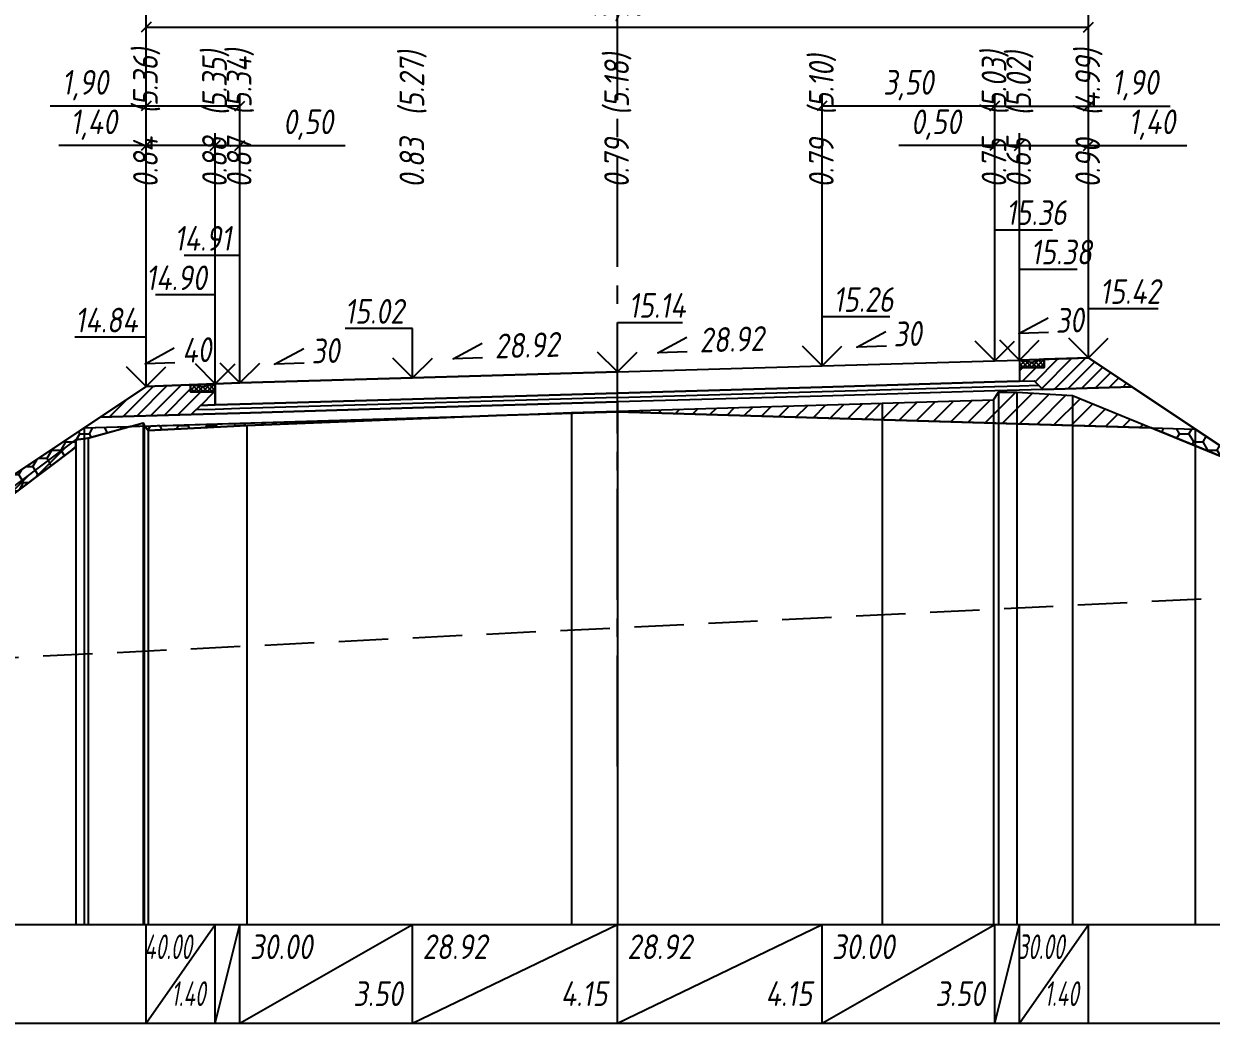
# Model space of a CAD drawing. Extents: x -717 to 1451, y -133302 to 233.
# Drawn here: x 142.9 to 263.2, y -98210 to -98108.7 of the extents above; entities that cross this region are included whole.
import ezdxf
from ezdxf.enums import TextEntityAlignment as Align

# ---------------------------------------------------------------- set-up
doc = ezdxf.new("R2010")
doc.units = 0
doc.linetypes.add('осевая2', pattern=[1.125, 0.75, -0.125, 0.125, -0.125])
doc.linetypes.add('штриховая', pattern=[0.75, 0.5, -0.25])
for name, color, linetype in [('Интерполированный поперечник', 2, 'Continuous'), ('Код_514', 1, 'Continuous'), ('Контур_0', 7, 'Continuous'), ('Контур_2521', 7, 'Continuous'), ('Контур_2564', 7, 'Continuous'), ('Контур_2660', 7, 'Continuous'), ('Контур_2665', 7, 'Continuous'), ('Контур_400', 7, 'Continuous'), ('Контур_508', 7, 'Continuous'), ('Контур_512', 7, 'Continuous'), ('Контур_513', 7, 'Continuous'), ('Контур_818', 7, 'Continuous'), ('Красный поперечник', 1, 'Continuous'), ('Объём_2501', 7, 'Continuous'), ('Объём_2564', 7, 'Continuous'), ('Объём_2650', 7, 'Continuous'), ('Объём_2660', 7, 'Continuous'), ('Объём_2661', 7, 'Continuous'), ('Объём_2665', 7, 'Continuous'), ('Объём_2666', 7, 'Continuous'), ('Ось', 1, 'осевая2'), ('Откосы', 7, 'Continuous'), ('Отметки покрытия', 7, 'Continuous'), ('Рабочие отметки', 7, 'Continuous'), ('Рабочие отметки доп.', 7, 'Continuous'), ('Таблица', 7, 'Continuous'), ('Уклоны проезжей части', 7, 'Continuous'), ('Черный поперечник', 3, 'Continuous')]:
    doc.layers.add(name, color=color, linetype=linetype)
for name, color, linetype, true_color in [('Контур_2540', 2, 'Continuous', 0xffff00), ('Контур_2560', 2, 'Continuous', 0xffff00), ('Контур_2561', 7, 'Continuous', 0xff8040), ('Контур_2562', 3, 'Continuous', 0x00ff00), ('Контур_2563', 7, 'Continuous', 0xff8000), ('Контур_2570', 7, 'Continuous', 0x80ff00), ('Контур_2736', 4, 'Continuous', 0x00ffff), ('Контур_402', 7, 'Continuous', 0xff6464), ('Контур_703', 4, 'Continuous', 0x00ffff), ('Объём_2500', 7, 'Continuous', 0xc0c0c0), ('Объём_2520', 7, 'Continuous', 0x80ffff), ('Объём_2540', 2, 'Continuous', 0xffff00), ('Объём_2560', 2, 'Continuous', 0xffff00), ('Объём_2561', 7, 'Continuous', 0xff8040), ('Объём_2562', 3, 'Continuous', 0x00ff00), ('Объём_2563', 7, 'Continuous', 0xff8000), ('Объём_2570', 7, 'Continuous', 0x80ff00), ('Объём_2580', 3, 'Continuous', 0x00ff00), ('Объём_2600', 7, 'Continuous', 0x808000)]:
    doc.layers.add(name, color=color, linetype=linetype, true_color=true_color)
doc.styles.get("Standard").update_dxf_attribs({"font": 'txt', "height": 2.5})
doc.styles.add('М', font='romand.shx', dxfattribs={"width": 0.8, "oblique": 10, "height": 2.5})
doc.dimstyles.new('ISO-25', dxfattribs={"dimtxt": 2.5, "dimasz": 2.5, "dimexe": 1.25, "dimexo": 0.625, "dimtad": 1, "dimtxsty": 'Standard', "dimcen": 2.5, "dimadec": 0, "dimazin": 0, "dimtfac": 1, "dimtmove": 0, "dimatfit": 3, "dimfxl": 1, "dimarcsym": 0})

# ---------------------------------------------------------------- blocks, each defined once
blk = doc.blocks.new('_Oblique')
at = {"color": 0, "linetype": 'ByBlock', "lineweight": -2}
blk.add_line((-0.5, -0.5), (0.5, 0.5), dxfattribs=at)
blk = doc.blocks.new('*D1954')
at = {"color": 0, "lineweight": -2, "transparency": 16777216}
for p, q in [((243.8, -98142.23), (243.8, -98119.8)), ((250.8, -98142.02), (250.8, -98119.8)), ((243.8, -98121.05), (250.8, -98121.05)), ((250.8, -98121.05), (260.77, -98121.05))]:
    blk.add_line(p, q, dxfattribs=at)
at = {"layer": 'Defpoints', "color": 0, "transparency": 16777216}
for p in [(250.8, -98121.05), (243.8, -98142.85), (250.8, -98142.64)]:
    blk.add_point(p, dxfattribs=at)
at = {"color": 0, "lineweight": -2, "transparency": 16777216, "rotation": 180}
blk.add_blockref('_Oblique', (243.8, -98121.05), dxfattribs=at)
at = {"color": 0, "lineweight": -2, "transparency": 16777216}
blk.add_blockref('_Oblique', (250.8, -98121.05), dxfattribs=at)
at = {"color": 0, "transparency": 16777216, "insert": (257.23, -98118.94), "char_height": 2.5, "width": 8.75, "attachment_point": 5, "style": 'М'}
blk.add_mtext('1,40', dxfattribs=at)
blk = doc.blocks.new('*D1955')
at = {"color": 0, "lineweight": -2, "transparency": 16777216}
for p, q in [((155.3, -98144.91), (155.3, -98119.8)), ((162.3, -98144.63), (162.3, -98119.8)), ((155.3, -98121.05), (146.45, -98121.05)), ((162.3, -98121.05), (155.3, -98121.05))]:
    blk.add_line(p, q, dxfattribs=at)
at = {"layer": 'Defpoints', "color": 0, "transparency": 16777216}
for p in [(162.3, -98121.05), (155.3, -98145.53), (162.3, -98145.25)]:
    blk.add_point(p, dxfattribs=at)
at = {"color": 0, "lineweight": -2, "transparency": 16777216, "rotation": 180}
blk.add_blockref('_Oblique', (155.3, -98121.05), dxfattribs=at)
at = {"color": 0, "lineweight": -2, "transparency": 16777216}
blk.add_blockref('_Oblique', (162.3, -98121.05), dxfattribs=at)
at = {"color": 0, "transparency": 16777216, "insert": (149.99, -98118.94), "char_height": 2.5, "width": 8.75, "attachment_point": 5, "style": 'М'}
blk.add_mtext('1,40', dxfattribs=at)
blk = doc.blocks.new('*D1956')
at = {"color": 0, "lineweight": -2, "transparency": 16777216}
for p, q in [((241.3, -98142.3), (241.3, -98119.8)), ((243.8, -98142.23), (243.8, -98119.8)), ((241.3, -98121.05), (231.58, -98121.05)), ((243.8, -98121.05), (241.3, -98121.05))]:
    blk.add_line(p, q, dxfattribs=at)
at = {"layer": 'Defpoints', "color": 0, "transparency": 16777216}
for p in [(243.8, -98121.05), (241.3, -98142.93), (243.8, -98142.85)]:
    blk.add_point(p, dxfattribs=at)
at = {"color": 0, "lineweight": -2, "transparency": 16777216, "rotation": 180}
blk.add_blockref('_Oblique', (241.3, -98121.05), dxfattribs=at)
at = {"color": 0, "lineweight": -2, "transparency": 16777216}
blk.add_blockref('_Oblique', (243.8, -98121.05), dxfattribs=at)
at = {"color": 0, "transparency": 16777216, "insert": (235.35, -98118.94), "char_height": 2.5, "width": 9.1667, "attachment_point": 5, "style": 'М'}
blk.add_mtext('0,50', dxfattribs=at)
blk = doc.blocks.new('*D1957')
at = {"color": 0, "lineweight": -2, "transparency": 16777216}
for p, q in [((162.3, -98144.63), (162.3, -98119.8)), ((164.8, -98144.55), (164.8, -98119.8)), ((162.3, -98121.05), (164.8, -98121.05)), ((164.8, -98121.05), (175.48, -98121.05))]:
    blk.add_line(p, q, dxfattribs=at)
at = {"layer": 'Defpoints', "color": 0, "transparency": 16777216}
for p in [(164.8, -98121.05), (162.3, -98145.25), (164.8, -98145.18)]:
    blk.add_point(p, dxfattribs=at)
at = {"color": 0, "lineweight": -2, "transparency": 16777216, "rotation": 180}
blk.add_blockref('_Oblique', (162.3, -98121.05), dxfattribs=at)
at = {"color": 0, "lineweight": -2, "transparency": 16777216}
blk.add_blockref('_Oblique', (164.8, -98121.05), dxfattribs=at)
at = {"color": 0, "transparency": 16777216, "insert": (171.72, -98118.94), "char_height": 2.5, "width": 9.1667, "attachment_point": 5, "style": 'М'}
blk.add_mtext('0,50', dxfattribs=at)
blk = doc.blocks.new('*D1958')
at = {"color": 0, "lineweight": -2, "transparency": 16777216}
for p, q in [((223.8, -98142.83), (223.8, -98115.8)), ((241.3, -98142.3), (241.3, -98115.8)), ((241.3, -98117.05), (223.8, -98117.05))]:
    blk.add_line(p, q, dxfattribs=at)
at = {"layer": 'Defpoints', "color": 0, "transparency": 16777216}
for p in [(223.8, -98117.05), (223.8, -98143.45), (241.3, -98142.93)]:
    blk.add_point(p, dxfattribs=at)
at = {"color": 0, "lineweight": -2, "transparency": 16777216, "rotation": 180}
blk.add_blockref('_Oblique', (223.8, -98117.05), dxfattribs=at)
at = {"color": 0, "lineweight": -2, "transparency": 16777216}
blk.add_blockref('_Oblique', (241.3, -98117.05), dxfattribs=at)
at = {"color": 0, "transparency": 16777216, "insert": (232.55, -98114.94), "char_height": 2.5, "width": 9.5833, "attachment_point": 5, "style": 'М'}
blk.add_mtext('3,50', dxfattribs=at)
blk = doc.blocks.new('*D1959')
at = {"color": 0, "lineweight": -2, "transparency": 16777216}
for p, q in [((241.3, -98142.3), (241.3, -98115.8)), ((250.8, -98142.02), (250.8, -98115.8)), ((241.3, -98117.05), (250.8, -98117.05)), ((250.8, -98117.05), (259.08, -98117.05))]:
    blk.add_line(p, q, dxfattribs=at)
at = {"layer": 'Defpoints', "color": 0, "transparency": 16777216}
for p in [(241.3, -98117.05), (241.3, -98142.93), (250.8, -98142.64)]:
    blk.add_point(p, dxfattribs=at)
at = {"color": 0, "lineweight": -2, "transparency": 16777216, "rotation": 180}
blk.add_blockref('_Oblique', (241.3, -98117.05), dxfattribs=at)
at = {"color": 0, "lineweight": -2, "transparency": 16777216}
blk.add_blockref('_Oblique', (250.8, -98117.05), dxfattribs=at)
at = {"color": 0, "transparency": 16777216, "insert": (255.54, -98114.94), "char_height": 2.5, "width": 8.75, "attachment_point": 5, "style": 'М'}
blk.add_mtext('1,90', dxfattribs=at)
blk = doc.blocks.new('*D1960')
at = {"color": 0, "lineweight": -2, "transparency": 16777216}
for p, q in [((155.3, -98144.91), (155.3, -98115.8)), ((164.8, -98144.55), (164.8, -98115.8)), ((155.3, -98117.05), (145.57, -98117.05)), ((164.8, -98117.05), (155.3, -98117.05))]:
    blk.add_line(p, q, dxfattribs=at)
at = {"layer": 'Defpoints', "color": 0, "transparency": 16777216}
for p in [(164.8, -98117.05), (155.3, -98145.53), (164.8, -98145.18)]:
    blk.add_point(p, dxfattribs=at)
at = {"color": 0, "lineweight": -2, "transparency": 16777216, "rotation": 180}
blk.add_blockref('_Oblique', (155.3, -98117.05), dxfattribs=at)
at = {"color": 0, "lineweight": -2, "transparency": 16777216}
blk.add_blockref('_Oblique', (164.8, -98117.05), dxfattribs=at)
at = {"color": 0, "transparency": 16777216, "insert": (149.11, -98114.94), "char_height": 2.5, "width": 8.75, "attachment_point": 5, "style": 'М'}
blk.add_mtext('1,90', dxfattribs=at)
blk = doc.blocks.new('*D1961')
at = {"color": 0, "lineweight": -2, "transparency": 16777216}
for p, q in [((155.3, -98144.91), (155.3, -98107.8)), ((250.8, -98142.02), (250.8, -98107.8)), ((155.3, -98109.05), (250.8, -98109.05))]:
    blk.add_line(p, q, dxfattribs=at)
at = {"layer": 'Defpoints', "color": 0, "transparency": 16777216}
for p in [(250.8, -98109.05), (250.8, -98142.64), (155.3, -98145.53)]:
    blk.add_point(p, dxfattribs=at)
at = {"color": 0, "lineweight": -2, "transparency": 16777216, "rotation": 180}
blk.add_blockref('_Oblique', (155.3, -98109.05), dxfattribs=at)
at = {"color": 0, "lineweight": -2, "transparency": 16777216}
blk.add_blockref('_Oblique', (250.8, -98109.05), dxfattribs=at)
at = {"color": 0, "transparency": 16777216, "insert": (203.05, -98106.94), "char_height": 2.5, "width": 10.4167, "attachment_point": 5, "style": 'М'}
blk.add_mtext('19,10', dxfattribs=at)

msp = doc.modelspace()

# ---------------------------------------------------------------- hatches: boundary and pattern name
h = msp.add_hatch()
h.set_pattern_fill('ANSI37', color=256, scale=0.1)
h.set_pattern_definition([(45, (245.05456, -98143.0398), (-0.22451, 0.22451), []), (135, (245.05456, -98143.0398), (-0.22451, -0.22451), [])])
h.paths.add_polyline_path([(243.805, -98142.79), (243.805, -98143.543), (246.31, -98143.543), (246.304, -98142.714), (245.047, -98143.04)])
h = msp.add_hatch()
h.set_pattern_fill('ANSI37', color=256, scale=0.1)
h.set_pattern_definition([(45, (161.05393, -98145.51514), (-0.22451, 0.22451), []), (135, (161.05393, -98145.51514), (-0.22451, -0.22451), [])])
h.paths.add_polyline_path([(159.804, -98145.29), (159.804, -98146.018), (162.304, -98146.018), (162.304, -98145.19), (161.046, -98145.515)])
at = {"transparency": 33554681}
h = msp.add_hatch(dxfattribs=at)
h.set_pattern_fill('ANGLE', color=256)
h.set_pattern_definition([(0, (0, 0), (0, 6.985), [5.08, -1.905]), (90, (0, 0), (-6.985, 4e-16), [5.08, -1.905])])
h.paths.add_polyline_path([(203.054, -98148.04), (190.806, -98148.407), (198.4, -98148.1), (203.054, -98147.961)])
at = {"layer": 'Объём_2563'}
h = msp.add_hatch(dxfattribs=at)
h.set_pattern_fill('ANSI31', color=256, scale=0.3)
h.paths.add_polyline_path([(245.304, -98144.895), (246.178, -98145.768), (255.182, -98145.498), (250.804, -98142.58), (246.304, -98142.714), (246.31, -98143.543), (243.805, -98143.543), (243.804, -98144.94)])
h = msp.add_hatch(dxfattribs=at)
h.set_pattern_fill('ANSI31', color=256, scale=0.3)
h.paths.add_polyline_path([(160.804, -98147.385), (162.304, -98147.34), (162.304, -98146.018), (159.804, -98146.018), (159.804, -98145.29), (155.304, -98145.47), (150.623, -98148.59), (159.876, -98148.313)])
at = {"layer": 'Объём_2570'}
h = msp.add_hatch(dxfattribs=at)
h.set_pattern_fill('ANSI31', color=256, scale=0.2)
h.paths.add_polyline_path([(148.167, -98151.618), (139.12, -98158.407), (114.885, -98174.995), (107.558, -98175.497), (105, -98175.554), (105, -98174.804), (107.558, -98174.747), (114.885, -98174.245), (139.12, -98157.657), (148.167, -98150.868)])
at = {"layer": 'Объём_2600'}
h = msp.add_hatch(dxfattribs=at)
h.set_pattern_fill('ANSI31', color=6, scale=0.4)
h.paths.add_polyline_path([(243.554, -98146.048), (249.191, -98146.401), (257.174, -98149.663), (203.054, -98148.04), (203.054, -98147.961), (229.9, -98147.157), (241.177, -98146.811), (241.677, -98146.061)])
h = msp.add_hatch(dxfattribs=at)
h.set_pattern_fill('HONEY', color=5, scale=0.3)
h.paths.add_polyline_path([(152.662, -98149.816), (149.419, -98150.719), (148.167, -98150.868), (148.167, -98151.618), (139.12, -98158.407), (114.885, -98174.995), (111.826, -98175.205), (111.826, -98174.455), (149.017, -98149.661), (153.726, -98149.519)])
h.paths.add_polyline_path([(165.485, -98149.431), (155.485, -98149.936), (155.187, -98149.476), (190.806, -98148.407)])
h = msp.add_hatch(dxfattribs=at)
h.set_pattern_fill('ANSI31', color=6, scale=0.4)
h.paths.add_polyline_path([(155.101, -98149.342), (155.187, -98149.476), (153.726, -98149.519), (154.985, -98149.169)])
h = msp.add_hatch(dxfattribs=at)
h.set_pattern_fill('HONEY', color=5, scale=0.3)
h.paths.add_polyline_path([(264.921, -98152.829), (257.174, -98149.663), (261.63, -98149.797), (268.696, -98154.508)])

# ---------------------------------------------------------------- linework, layer by layer
for points in [[(243.805, -98142.79), (243.805, -98143.543), (246.31, -98143.543), (246.304, -98142.714), (245.047, -98143.04), (243.805, -98142.79)], [(159.804, -98145.29), (159.804, -98146.018), (162.304, -98146.018), (162.304, -98145.19), (161.046, -98145.515), (159.804, -98145.29)]]:
    msp.add_lwpolyline(points)
at = {"layer": 'Интерполированный поперечник', "linetype": 'штриховая', "ltscale": 10, "flags": 128}
msp.add_lwpolyline([(114.897, -98174.26), (293.304, -98165.456)], dxfattribs=at)
at = {"layer": 'Код_514'}
for p, q in [((155.304, -98210), (155.304, -98200)), ((155.304, -98210), (162.304, -98200)), ((162.304, -98210), (162.304, -98200)), ((162.304, -98210), (164.804, -98200)), ((164.804, -98210), (164.804, -98200)), ((164.804, -98210), (182.304, -98200)), ((182.304, -98210), (182.304, -98200)), ((182.304, -98210), (203.054, -98200)), ((203.054, -98210), (203.054, -98200)), ((203.054, -98210), (223.804, -98200)), ((223.804, -98210), (223.804, -98200)), ((223.804, -98210), (241.304, -98200)), ((241.304, -98210), (241.304, -98200)), ((241.304, -98210), (243.804, -98200)), ((243.804, -98210), (243.804, -98200)), ((243.804, -98210), (250.804, -98200)), ((250.804, -98210), (250.804, -98200))]:
    msp.add_line(p, q, dxfattribs=at)
at = {"layer": 'Контур_0', "flags": 128}
for points in [[(203.054, -98143.99), (223.804, -98143.39), (241.304, -98142.865), (241.304, -98142.865), (241.304, -98142.865), (241.304, -98142.865), (241.304, -98142.865), (241.304, -98142.865), (243.804, -98142.79), (243.804, -98144.94), (241.304, -98145.015), (241.304, -98145.015), (241.304, -98145.015), (241.304, -98145.015), (241.304, -98145.015), (241.304, -98145.015), (223.804, -98145.54), (203.054, -98146.14), (203.054, -98143.99)], [(250.804, -98142.58), (250.804, -98142.58)], [(250.804, -98142.58), (285.683, -98165.832), (285.683, -98165.832), (285.683, -98165.832), (285.683, -98165.832), (285.683, -98165.832), (285.683, -98165.832), (285.683, -98165.832), (285.683, -98165.832), (285.683, -98165.832), (285.683, -98165.832), (285.683, -98165.832), (285.683, -98165.832), (285.683, -98165.832), (285.683, -98165.832), (285.683, -98165.832)], [(250.804, -98142.58), (285.683, -98165.832)], [(203.054, -98143.99), (182.304, -98144.59), (164.804, -98145.115), (164.804, -98145.115), (164.804, -98145.115), (164.804, -98145.115), (164.804, -98145.115), (162.304, -98145.19), (162.304, -98147.34), (164.804, -98147.265), (164.804, -98147.265), (164.804, -98147.265), (164.804, -98147.265), (164.804, -98147.265), (164.804, -98147.265), (182.304, -98146.74), (203.054, -98146.14), (203.054, -98143.99)], [(155.304, -98145.47), (111.826, -98174.455), (111.826, -98174.455), (111.826, -98174.455), (111.826, -98174.455), (111.826, -98174.455), (111.826, -98174.455), (111.826, -98174.455), (111.826, -98174.455), (111.826, -98174.455), (111.826, -98174.455), (111.826, -98174.455), (111.826, -98174.455), (111.826, -98174.455), (111.826, -98174.455), (109.151, -98176.238)], [(155.304, -98145.47), (111.826, -98174.455)], [(155.304, -98145.47), (155.304, -98145.47)], [(203.054, -98146.14), (223.804, -98145.54), (241.304, -98145.015), (241.304, -98145.015), (241.304, -98145.015), (241.304, -98145.015), (241.304, -98145.015), (241.304, -98145.015), (243.804, -98144.94), (245.304, -98144.895), (246.178, -98145.768), (243.804, -98145.84), (241.304, -98145.915), (241.304, -98145.915), (241.304, -98145.915), (241.304, -98145.915), (241.304, -98145.915), (241.304, -98145.915), (223.804, -98146.44), (203.054, -98147.04), (203.054, -98146.14)], [(243.804, -98144.94), (245.304, -98144.895), (246.178, -98145.768), (255.182, -98145.498)], [(203.054, -98146.14), (182.304, -98146.74), (164.804, -98147.265), (164.804, -98147.265), (164.804, -98147.265), (164.804, -98147.265), (164.804, -98147.265), (164.804, -98147.265), (162.304, -98147.34), (160.804, -98147.385), (159.876, -98148.313), (162.304, -98148.24), (164.804, -98148.165), (164.804, -98148.165), (164.804, -98148.165), (164.804, -98148.165), (164.804, -98148.165), (164.804, -98148.165), (182.304, -98147.64), (203.054, -98147.04), (203.054, -98146.14)], [(150.623, -98148.59), (159.876, -98148.313), (160.804, -98147.385), (162.304, -98147.34)]]:
    msp.add_lwpolyline(points, dxfattribs=at)
at = {"layer": 'Контур_2521', "color": 250, "flags": 128}
for points in [[(203.054, -98146.59), (223.804, -98145.99), (241.304, -98145.465), (241.304, -98145.465), (241.304, -98145.465), (241.304, -98145.465), (241.304, -98145.465), (241.304, -98145.465), (243.804, -98145.39), (245.741, -98145.332)], [(203.054, -98146.59), (182.304, -98147.19), (164.804, -98147.715), (164.804, -98147.715), (164.804, -98147.715), (164.804, -98147.715), (164.804, -98147.715), (164.804, -98147.715), (162.304, -98147.79), (160.34, -98147.849)]]:
    msp.add_lwpolyline(points, dxfattribs=at)
at = {"layer": 'Контур_2540', "flags": 128}
for points in [[(203.054, -98148.04), (261.63, -98149.797), (255.182, -98145.498), (246.178, -98145.768), (243.804, -98145.84), (241.304, -98145.915), (223.804, -98146.44), (203.054, -98147.04), (203.054, -98148.04)], [(182.304, -98147.64), (164.804, -98148.165), (162.304, -98148.24), (159.876, -98148.313), (150.623, -98148.59), (149.017, -98149.661), (203.054, -98148.04), (203.054, -98147.04), (182.304, -98147.64)]]:
    msp.add_lwpolyline(points, dxfattribs=at)
at = {"layer": 'Контур_2560', "flags": 128}
for points in [[(243.804, -98142.79), (250.804, -98142.58), (250.804, -98142.58), (250.804, -98142.58)], [(155.304, -98145.47), (155.304, -98145.47), (155.304, -98145.47), (162.304, -98145.19)]]:
    msp.add_lwpolyline(points, dxfattribs=at)
at = {"layer": 'Контур_2561', "flags": 128}
for points in [[(243.804, -98142.79), (243.804, -98142.79), (250.804, -98142.58), (250.804, -98142.58), (243.804, -98142.79)], [(162.304, -98145.19), (162.304, -98145.19), (155.304, -98145.47), (155.304, -98145.47), (162.304, -98145.19)]]:
    msp.add_lwpolyline(points, dxfattribs=at)
at = {"layer": 'Контур_2562', "flags": 128}
for points in [[(250.804, -98142.58), (250.804, -98142.58), (250.804, -98142.58), (250.804, -98142.58), (250.804, -98142.58)], [(155.304, -98145.47), (155.304, -98145.47), (155.304, -98145.47), (155.304, -98145.47), (155.304, -98145.47)]]:
    msp.add_lwpolyline(points, dxfattribs=at)
at = {"layer": 'Контур_2563', "flags": 128}
for points in [[(245.304, -98144.895), (246.178, -98145.768), (255.182, -98145.498), (250.804, -98142.58), (243.804, -98142.79), (243.804, -98144.94), (245.304, -98144.895)], [(160.804, -98147.385), (162.304, -98147.34), (162.304, -98145.19), (155.304, -98145.47), (150.623, -98148.59), (159.876, -98148.313), (160.804, -98147.385)]]:
    msp.add_lwpolyline(points, dxfattribs=at)
at = {"layer": 'Контур_2564', "flags": 128}
for points in [[(243.804, -98142.79), (250.804, -98142.58)], [(155.304, -98145.47), (162.304, -98145.19)]]:
    msp.add_lwpolyline(points, dxfattribs=at)
at = {"layer": 'Контур_2570', "flags": 128}
msp.add_lwpolyline([(139.12, -98158.407), (148.167, -98151.618), (148.167, -98150.868), (149.419, -98150.719), (154.985, -98149.169), (155.101, -98149.342), (155.485, -98149.936), (165.485, -98149.431), (198.4, -98148.1), (203.054, -98147.961), (229.9, -98147.157), (241.177, -98146.811), (241.677, -98146.061), (243.554, -98146.048), (249.191, -98146.401), (264.921, -98152.829)], dxfattribs=at)
at = {"layer": 'Контур_2660', "flags": 128}
for points in [[(149.017, -98149.661), (203.054, -98148.04)], [(203.054, -98148.04), (261.63, -98149.797)]]:
    msp.add_lwpolyline(points, dxfattribs=at)
at = {"layer": 'Контур_2665', "flags": 128}
for points in [[(250.804, -98142.58), (250.804, -98142.58)], [(155.304, -98145.47), (155.304, -98145.47)]]:
    msp.add_lwpolyline(points, dxfattribs=at)
at = {"layer": 'Контур_2736', "flags": 128}
for points in [[(250.804, -98142.58), (285.683, -98165.832)], [(155.304, -98145.47), (111.826, -98174.455)]]:
    msp.add_lwpolyline(points, dxfattribs=at)
at = {"layer": 'Контур_400', "flags": 128}
for points in [[(203.054, -98143.99), (223.804, -98143.39), (241.304, -98142.865), (241.304, -98142.865), (241.304, -98142.865), (241.304, -98142.865), (241.304, -98142.865), (241.304, -98142.865), (243.804, -98142.79)], [(162.304, -98145.19), (164.804, -98145.115), (164.804, -98145.115), (164.804, -98145.115), (164.804, -98145.115), (164.804, -98145.115), (164.804, -98145.115), (182.304, -98144.59), (203.054, -98143.99)]]:
    msp.add_lwpolyline(points, dxfattribs=at)
at = {"layer": 'Контур_402', "flags": 128}
msp.add_lwpolyline([(149.017, -98149.661), (203.054, -98148.04), (261.63, -98149.797)], dxfattribs=at)
at = {"layer": 'Контур_508', "flags": 128}
msp.add_lwpolyline([(105, -98176.006), (106.849, -98177.238), (107.151, -98177.238), (109.151, -98177.238), (109.454, -98177.238), (111.826, -98175.657), (111.826, -98174.455), (149.017, -98149.661), (203.054, -98148.04), (261.63, -98149.797), (285.683, -98165.832)], dxfattribs=at)
at = {"layer": 'Контур_512', "flags": 128}
msp.add_lwpolyline([(105, -98176.006), (106.849, -98177.238), (107.151, -98177.238), (109.151, -98177.238), (109.454, -98177.238), (111.826, -98175.657), (111.826, -98174.455), (149.017, -98149.661), (203.054, -98148.04), (261.63, -98149.797), (285.683, -98165.832)], dxfattribs=at)
at = {"layer": 'Контур_513', "flags": 128}
msp.add_lwpolyline([(105, -98176.006), (106.849, -98177.238), (107.151, -98177.238), (109.151, -98177.238), (109.454, -98177.238), (111.826, -98175.657), (111.826, -98174.455), (149.017, -98149.661), (203.054, -98148.04), (261.63, -98149.797), (285.683, -98165.832)], dxfattribs=at)
at = {"layer": 'Контур_703', "flags": 128}
for points in [[(250.804, -98142.58), (285.683, -98165.832)], [(155.304, -98145.47), (111.826, -98174.455)]]:
    msp.add_lwpolyline(points, dxfattribs=at)
at = {"layer": 'Контур_818', "flags": 128}
msp.add_lwpolyline([(105, -98175.554), (107.558, -98175.497), (114.885, -98174.995), (114.885, -98174.995), (139.12, -98158.407), (148.167, -98151.618), (148.167, -98150.868), (149.419, -98150.719), (154.985, -98149.169), (155.101, -98149.342), (155.485, -98149.936), (165.485, -98149.431), (198.4, -98148.1), (203.054, -98147.961), (229.9, -98147.157), (241.177, -98146.811), (241.677, -98146.061), (243.554, -98146.048), (249.191, -98146.401), (264.921, -98152.829), (285.683, -98162.062)], dxfattribs=at)
at = {"layer": 'Красный поперечник'}
for p, q in [((203.054, -98143.99), (223.804, -98143.39)), ((223.804, -98143.39), (241.304, -98142.865)), ((241.304, -98142.865), (243.804, -98142.79)), ((243.804, -98142.79), (250.804, -98142.58)), ((250.804, -98142.58), (285.683, -98165.832)), ((164.804, -98145.115), (182.304, -98144.59)), ((182.304, -98144.59), (203.054, -98143.99)), ((109.151, -98176.238), (155.304, -98145.47)), ((155.304, -98145.47), (162.304, -98145.19)), ((162.304, -98145.19), (164.804, -98145.115)), ((203.054, -98148.04), (203.054, -98200)), ((149.017, -98149.661), (149.017, -98200)), ((261.63, -98149.797), (261.63, -98200))]:
    msp.add_line(p, q, dxfattribs=at)
at = {"layer": 'Объём_2500', "flags": 128}
for points in [[(203.054, -98143.99), (223.804, -98143.39), (241.304, -98142.865), (241.304, -98142.865), (241.304, -98142.865), (241.304, -98142.865), (241.304, -98142.865), (241.304, -98142.865), (243.804, -98142.79), (243.804, -98144.94), (241.304, -98145.015), (241.304, -98145.015), (241.304, -98145.015), (241.304, -98145.015), (241.304, -98145.015), (241.304, -98145.015), (223.804, -98145.54), (203.054, -98146.14), (203.054, -98143.99)], [(203.054, -98143.99), (182.304, -98144.59), (164.804, -98145.115), (164.804, -98145.115), (164.804, -98145.115), (164.804, -98145.115), (164.804, -98145.115), (162.304, -98145.19), (162.304, -98147.34), (164.804, -98147.265), (164.804, -98147.265), (164.804, -98147.265), (164.804, -98147.265), (164.804, -98147.265), (164.804, -98147.265), (182.304, -98146.74), (203.054, -98146.14), (203.054, -98143.99)]]:
    msp.add_lwpolyline(points, dxfattribs=at)
at = {"layer": 'Объём_2501', "flags": 128}
for points in [[(203.054, -98143.99), (223.804, -98143.39), (241.304, -98142.865), (241.304, -98142.865), (241.304, -98142.865), (241.304, -98142.865), (241.304, -98142.865), (241.304, -98142.865), (243.804, -98142.79)], [(162.304, -98145.19), (164.804, -98145.115), (164.804, -98145.115), (164.804, -98145.115), (164.804, -98145.115), (164.804, -98145.115), (164.804, -98145.115), (182.304, -98144.59), (203.054, -98143.99)]]:
    msp.add_lwpolyline(points, dxfattribs=at)
at = {"layer": 'Объём_2520', "color": 250, "flags": 128}
for points in [[(203.054, -98146.14), (223.804, -98145.54), (241.304, -98145.015), (241.304, -98145.015), (241.304, -98145.015), (241.304, -98145.015), (241.304, -98145.015), (241.304, -98145.015), (243.804, -98144.94), (245.304, -98144.895), (246.178, -98145.768), (243.804, -98145.84), (241.304, -98145.915), (241.304, -98145.915), (241.304, -98145.915), (241.304, -98145.915), (241.304, -98145.915), (241.304, -98145.915), (223.804, -98146.44), (203.054, -98147.04), (203.054, -98146.14)], [(203.054, -98146.14), (182.304, -98146.74), (164.804, -98147.265), (164.804, -98147.265), (164.804, -98147.265), (164.804, -98147.265), (164.804, -98147.265), (164.804, -98147.265), (162.304, -98147.34), (160.804, -98147.385), (159.876, -98148.313), (162.304, -98148.24), (164.804, -98148.165), (164.804, -98148.165), (164.804, -98148.165), (164.804, -98148.165), (164.804, -98148.165), (164.804, -98148.165), (182.304, -98147.64), (203.054, -98147.04), (203.054, -98146.14)]]:
    msp.add_lwpolyline(points, dxfattribs=at)
at = {"layer": 'Объём_2540', "flags": 128}
for points in [[(203.054, -98148.04), (261.63, -98149.797), (255.182, -98145.498), (246.178, -98145.768), (243.804, -98145.84), (241.304, -98145.915), (223.804, -98146.44), (203.054, -98147.04), (203.054, -98148.04)], [(182.304, -98147.64), (164.804, -98148.165), (162.304, -98148.24), (159.876, -98148.313), (150.623, -98148.59), (149.017, -98149.661), (203.054, -98148.04), (203.054, -98147.04), (182.304, -98147.64)]]:
    msp.add_lwpolyline(points, dxfattribs=at)
at = {"layer": 'Объём_2560', "flags": 128}
for points in [[(243.804, -98142.79), (250.804, -98142.58), (250.804, -98142.58), (250.804, -98142.58)], [(155.304, -98145.47), (155.304, -98145.47), (155.304, -98145.47), (162.304, -98145.19)]]:
    msp.add_lwpolyline(points, dxfattribs=at)
at = {"layer": 'Объём_2561', "flags": 128}
for points in [[(243.804, -98142.79), (243.804, -98142.79), (250.804, -98142.58), (250.804, -98142.58), (243.804, -98142.79)], [(162.304, -98145.19), (162.304, -98145.19), (155.304, -98145.47), (155.304, -98145.47), (162.304, -98145.19)]]:
    msp.add_lwpolyline(points, dxfattribs=at)
at = {"layer": 'Объём_2562', "flags": 128}
for points in [[(250.804, -98142.58), (250.804, -98142.58), (250.804, -98142.58), (250.804, -98142.58), (250.804, -98142.58)], [(155.304, -98145.47), (155.304, -98145.47), (155.304, -98145.47), (155.304, -98145.47), (155.304, -98145.47)]]:
    msp.add_lwpolyline(points, dxfattribs=at)
at = {"layer": 'Объём_2563', "color": 250, "flags": 128}
for points in [[(245.304, -98144.895), (246.178, -98145.768), (255.182, -98145.498), (250.804, -98142.58), (246.304, -98142.714), (246.31, -98143.543), (243.805, -98143.543), (243.804, -98144.94), (245.304, -98144.895)], [(160.804, -98147.385), (162.304, -98147.34), (162.304, -98146.018), (159.804, -98146.018), (159.804, -98145.29), (155.304, -98145.47), (150.623, -98148.59), (159.876, -98148.313), (160.804, -98147.385)]]:
    msp.add_lwpolyline(points, dxfattribs=at)
at = {"layer": 'Объём_2564', "flags": 128}
for points in [[(243.804, -98142.79), (250.804, -98142.58)], [(155.304, -98145.47), (162.304, -98145.19)]]:
    msp.add_lwpolyline(points, dxfattribs=at)
at = {"layer": 'Объём_2570', "flags": 128}
msp.add_lwpolyline([(148.167, -98151.618), (139.12, -98158.407), (114.885, -98174.995), (107.558, -98175.497), (105, -98175.554), (105, -98174.804), (107.558, -98174.747), (114.885, -98174.245), (139.12, -98157.657), (148.167, -98150.868), (148.167, -98151.618), (148.167, -98151.618)], dxfattribs=at)
at = {"layer": 'Объём_2580', "flags": 128}
for points in [[(250.804, -98142.58), (250.804, -98142.58)], [(155.304, -98145.47), (155.304, -98145.47)]]:
    msp.add_lwpolyline(points, dxfattribs=at)
at = {"layer": 'Объём_2600', "color": 5, "flags": 128}
for points in [[(152.662, -98149.816), (149.419, -98150.719), (148.167, -98150.868), (148.167, -98151.618), (139.12, -98158.407), (114.885, -98174.995), (111.826, -98175.205), (111.826, -98174.455), (149.017, -98149.661), (153.726, -98149.519), (152.662, -98149.816), (152.662, -98149.816)], [(165.485, -98149.431), (155.485, -98149.936), (155.187, -98149.476), (190.806, -98148.407), (165.485, -98149.431), (165.485, -98149.431)], [(264.921, -98152.829), (257.174, -98149.663), (261.63, -98149.797), (268.696, -98154.508), (264.921, -98152.829), (264.921, -98152.829)]]:
    msp.add_lwpolyline(points, dxfattribs=at)
at = {"layer": 'Объём_2650', "color": 6, "flags": 128}
for points in [[(243.554, -98146.048), (249.191, -98146.401), (257.174, -98149.663), (203.054, -98148.04), (203.054, -98147.961), (229.9, -98147.157), (241.177, -98146.811), (241.677, -98146.061), (243.554, -98146.048), (243.554, -98146.048)], [(203.054, -98148.04), (190.806, -98148.407), (198.4, -98148.1), (203.054, -98147.961), (203.054, -98148.04), (203.054, -98148.04)], [(155.101, -98149.342), (155.187, -98149.476), (153.726, -98149.519), (154.985, -98149.169), (155.101, -98149.342), (155.101, -98149.342)]]:
    msp.add_lwpolyline(points, dxfattribs=at)
at = {"layer": 'Объём_2660', "flags": 128}
for points in [[(149.017, -98149.661), (203.054, -98148.04)], [(203.054, -98148.04), (261.63, -98149.797)]]:
    msp.add_lwpolyline(points, dxfattribs=at)
at = {"layer": 'Объём_2661', "flags": 128}
for points in [[(250.804, -98142.58), (285.683, -98165.832)], [(155.304, -98145.47), (111.826, -98174.455)]]:
    msp.add_lwpolyline(points, dxfattribs=at)
at = {"layer": 'Объём_2665', "flags": 128}
for points in [[(250.804, -98142.58), (250.804, -98142.58)], [(155.304, -98145.47), (155.304, -98145.47)]]:
    msp.add_lwpolyline(points, dxfattribs=at)
at = {"layer": 'Объём_2666', "flags": 128}
for points in [[(250.804, -98142.58), (285.683, -98165.832)], [(155.304, -98145.47), (111.826, -98174.455)]]:
    msp.add_lwpolyline(points, dxfattribs=at)
at = {"layer": 'Ось', "ltscale": 15}
msp.add_line((203.054, -98183.971), (203.054, -98102.961), dxfattribs=at)
at = {"layer": 'Откосы', "color": 1, "flags": 128}
for points in [[(246.748, -98140.011), (243.749, -98140.101), (246.703, -98138.512)], [(230.319, -98141.384), (227.32, -98141.474), (230.274, -98139.885)], [(189.395, -98142.574), (186.396, -98142.661), (189.352, -98141.075)], [(210.145, -98141.974), (207.146, -98142.061), (210.102, -98140.475)], [(158.2, -98143.062), (155.202, -98143.182), (158.14, -98141.564)], [(171.319, -98143.109), (168.32, -98143.199), (171.274, -98141.61)]]:
    msp.add_lwpolyline(points, dxfattribs=at)
at = {"layer": 'Отметки покрытия', "color": 1}
for p, q in [((241.304, -98142.865), (241.304, -98129.58)), ((241.304, -98129.58), (247.154, -98129.58)), ((164.804, -98132.19), (159.154, -98132.19)), ((164.804, -98145.115), (164.804, -98132.19)), ((243.804, -98142.79), (243.804, -98133.58)), ((243.804, -98133.58), (249.654, -98133.58)), ((162.304, -98136.19), (156.254, -98136.19)), ((162.304, -98145.19), (162.304, -98136.19)), ((223.804, -98143.39), (223.804, -98138.39)), ((223.804, -98138.39), (230.654, -98138.39)), ((250.804, -98142.58), (250.804, -98137.58)), ((250.804, -98137.58), (257.854, -98137.58)), ((182.304, -98139.59), (175.454, -98139.59)), ((182.304, -98144.59), (182.304, -98139.59)), ((203.054, -98143.99), (203.054, -98138.99)), ((203.054, -98138.99), (209.654, -98138.99)), ((155.304, -98140.47), (148.054, -98140.47)), ((155.304, -98145.47), (155.304, -98140.47)), ((241.304, -98142.865), (239.304, -98140.865)), ((241.304, -98142.865), (243.304, -98140.865)), ((243.804, -98142.79), (241.804, -98140.79)), ((243.804, -98142.79), (245.804, -98140.79)), ((250.804, -98142.58), (248.804, -98140.58)), ((250.804, -98142.58), (252.804, -98140.58)), ((203.054, -98143.99), (201.054, -98141.99)), ((203.054, -98143.99), (205.054, -98141.99)), ((223.804, -98143.39), (221.804, -98141.39)), ((223.804, -98143.39), (225.804, -98141.39)), ((155.304, -98145.47), (153.304, -98143.47)), ((155.304, -98145.47), (157.304, -98143.47)), ((162.304, -98145.19), (160.304, -98143.19)), ((162.304, -98145.19), (164.304, -98143.19)), ((164.804, -98145.115), (162.804, -98143.115)), ((164.804, -98145.115), (166.804, -98143.115)), ((182.304, -98144.59), (180.304, -98142.59)), ((182.304, -98144.59), (184.304, -98142.59))]:
    msp.add_line(p, q, dxfattribs=at)
at = {"layer": 'Таблица'}
for p, q in [((80, -98200), (310.683, -98200)), ((80, -98210), (310.683, -98210))]:
    msp.add_line(p, q, dxfattribs=at)
at = {"layer": 'Черный поперечник', "color": 7}
for p, q in [((241.177, -98146.811), (241.177, -98200)), ((241.677, -98146.061), (241.677, -98200)), ((243.554, -98146.048), (243.554, -98200)), ((249.191, -98146.401), (249.191, -98200)), ((198.4, -98148.1), (198.4, -98200)), ((203.054, -98147.961), (203.054, -98200)), ((229.9, -98147.157), (229.9, -98200)), ((154.985, -98149.169), (154.985, -98200)), ((155.101, -98149.342), (155.101, -98200)), ((165.485, -98149.431), (165.485, -98200)), ((149.419, -98150.719), (149.419, -98200)), ((155.485, -98149.936), (155.485, -98200)), ((148.167, -98150.868), (148.167, -98200))]:
    msp.add_line(p, q, dxfattribs=at)
at = {"layer": 'Черный поперечник', "flags": 128}
msp.add_lwpolyline([(80, -98180), (83.42, -98179.637), (87.394, -98179.417), (88.821, -98178.873), (92.975, -98177.85), (99.556, -98174.925), (107.558, -98174.747), (114.885, -98174.245), (139.12, -98157.657), (148.167, -98150.868), (149.419, -98150.719), (154.985, -98149.169), (155.101, -98149.342), (155.485, -98149.936), (165.485, -98149.431), (198.4, -98148.1), (203.054, -98147.961), (229.9, -98147.157), (241.177, -98146.811), (241.677, -98146.061), (243.554, -98146.048), (249.191, -98146.401), (264.921, -98152.829)], dxfattribs=at)

# ---------------------------------------------------------------- texts
at = {"layer": 'Код_514', "style": 'М', "oblique": 10}
for s, width, p in [('40.00', 0.6, (155.078, -98201)), ('30.00', 0.8, (165.804, -98201)), ('28.92', 0.8, (183.304, -98201)), ('28.92', 0.8, (204.054, -98201)), ('30.00', 0.8, (224.804, -98201)), ('30.00', 0.6, (243.578, -98201))]:
    msp.add_text(s, height=2.5, dxfattribs=dict(at, width=width)).set_placement(p, align=Align.TOP_LEFT)
for s, width, p in [('1.40', 0.6, (161.304, -98209)), ('3.50', 0.8, (181.304, -98209)), ('4.15', 0.8, (202.054, -98209)), ('4.15', 0.8, (222.804, -98209)), ('3.50', 0.8, (240.304, -98209)), ('1.40', 0.6, (249.804, -98209))]:
    msp.add_text(s, height=2.5, dxfattribs=dict(at, width=width)).set_placement(p, align=Align.BOTTOM_RIGHT)
at = {"layer": 'Отметки покрытия', "color": 1, "style": 'М', "oblique": 10, "width": 0.8}
for s, p in [('15.36', (242.445, -98129.848)), ('15.38', (244.945, -98133.848)), ('15.42', (251.945, -98137.848)), ('15.14', (204.195, -98139.258)), ('15.26', (224.945, -98138.658))]:
    msp.add_text(s, height=2.5, dxfattribs=at).set_placement(p, align=Align.BOTTOM_LEFT)
for s, p in [('14.91', (163.945, -98132.458)), ('14.90', (161.445, -98136.458)), ('14.84', (154.445, -98140.738)), ('15.02', (181.445, -98139.858))]:
    msp.add_text(s, height=2.5, dxfattribs=at).set_placement(p, align=Align.BOTTOM_RIGHT)
at = {"layer": 'Рабочие отметки', "color": 1, "style": 'М', "oblique": 10, "width": 0.8}
for s, p in [('0.84', (155.226, -98125.33)), ('0.88', (162.226, -98125.33)), ('0.87', (164.726, -98125.33)), ('0.83', (182.226, -98125.33)), ('0.79', (202.976, -98125.33)), ('0.79', (223.726, -98125.33)), ('0.75', (241.226, -98125.33)), ('0.65', (243.726, -98125.33)), ('0.90', (250.726, -98125.33))]:
    msp.add_text(s, height=2.5, rotation=90, dxfattribs=at).set_placement(p, align=Align.MIDDLE_LEFT)
at = {"layer": 'Рабочие отметки доп.', "color": 1, "style": 'М', "oblique": 10, "width": 0.8}
for s, p in [('(5.36)', (155.226, -98117.83)), ('(5.35)', (162.226, -98118.03)), ('(5.34)', (164.726, -98117.98)), ('(5.27)', (182.226, -98118.03)), ('(5.18)', (202.976, -98117.98)), ('(5.10)', (223.726, -98117.98)), ('(5.03)', (241.226, -98117.98)), ('(5.02)', (243.726, -98118.03)), ('(4.99)', (250.726, -98118.03))]:
    msp.add_text(s, height=2.5, rotation=90, dxfattribs=at).set_placement(p, align=Align.MIDDLE_LEFT)
at = {"layer": 'Уклоны проезжей части', "color": 1, "style": 'М', "oblique": 10, "width": 0.8}
for s, rotation, p in [('30', 1.71836, (248.953, -98140.755)), ('28.92', 1.65628, (214.705, -98142.69)), ('30', 1.71836, (232.524, -98142.128)), ('40', 2.29061, (160.504, -98143.779)), ('30', 1.71836, (173.524, -98143.853)), ('28.92', 1.65628, (193.955, -98143.29))]:
    msp.add_text(s, height=2.5, rotation=rotation, dxfattribs=at).set_placement(p, align=Align.BOTTOM_CENTER)

# ---------------------------------------------------------------- dimensions: what is measured, and where the dimension line sits
at = {"color": 5}
dim = msp.add_linear_dim(base=(250.804, -98109.052), p1=(155.304, -98145.532), p2=(250.804, -98142.642), angle=180, dimstyle='ISO-25', override={"dimasz": 1, "dimlfac": 0.2, "dimzin": 0, "dimtxsty": 'М', "dimblk1": 'Oblique', "dimblk2": 'Oblique', "dimsah": 1}, dxfattribs=at)
dim.commit()
dim.dimension.update_dxf_attribs({"geometry": '*D1961', "text_midpoint": (203.054, -98106.939)})
for base, p1, p2, picture, middle in [((164.804, -98117.052), (155.304, -98145.532), (164.804, -98145.177), '*D1960', (149.11, -98117.052)), ((162.304, -98121.052), (155.304, -98145.532), (162.304, -98145.252), '*D1955', (149.994, -98121.052)), ((164.804, -98121.052), (162.304, -98145.252), (164.804, -98145.177), '*D1957', (171.717, -98121.052)), ((243.804, -98121.052), (241.304, -98142.927), (243.804, -98142.852), '*D1956', (235.346, -98121.052)), ((250.804, -98121.052), (243.804, -98142.852), (250.804, -98142.642), '*D1954', (257.226, -98121.052))]:
    dim = msp.add_linear_dim(base=base, p1=p1, p2=p2, angle=180, dimstyle='ISO-25', override={"dimasz": 1, "dimlfac": 0.2, "dimzin": 0, "dimtxsty": 'М', "dimblk1": 'Oblique', "dimblk2": 'Oblique', "dimsah": 1}, dxfattribs=at)
    dim.commit()
    dim.dimension.update_dxf_attribs({"geometry": picture, "text_midpoint": middle, "dimtype": 160})
dim = msp.add_linear_dim(base=(223.804, -98117.052), p1=(241.304, -98142.927), p2=(223.804, -98143.452), dimstyle='ISO-25', override={"dimasz": 1, "dimlfac": 0.2, "dimzin": 0, "dimtxsty": 'М', "dimblk1": 'Oblique', "dimblk2": 'Oblique', "dimsah": 1}, dxfattribs=at)
dim.commit()
dim.dimension.update_dxf_attribs({"geometry": '*D1958', "text_midpoint": (232.554, -98114.939)})
dim = msp.add_linear_dim(base=(241.304, -98117.052), p1=(250.804, -98142.642), p2=(241.304, -98142.927), dimstyle='ISO-25', override={"dimasz": 1, "dimlfac": 0.2, "dimzin": 0, "dimtxsty": 'М', "dimblk1": 'Oblique', "dimblk2": 'Oblique', "dimsah": 1}, dxfattribs=at)
dim.commit()
dim.dimension.update_dxf_attribs({"geometry": '*D1959', "text_midpoint": (255.536, -98117.052), "dimtype": 160})

doc.saveas('drawing.dxf')
